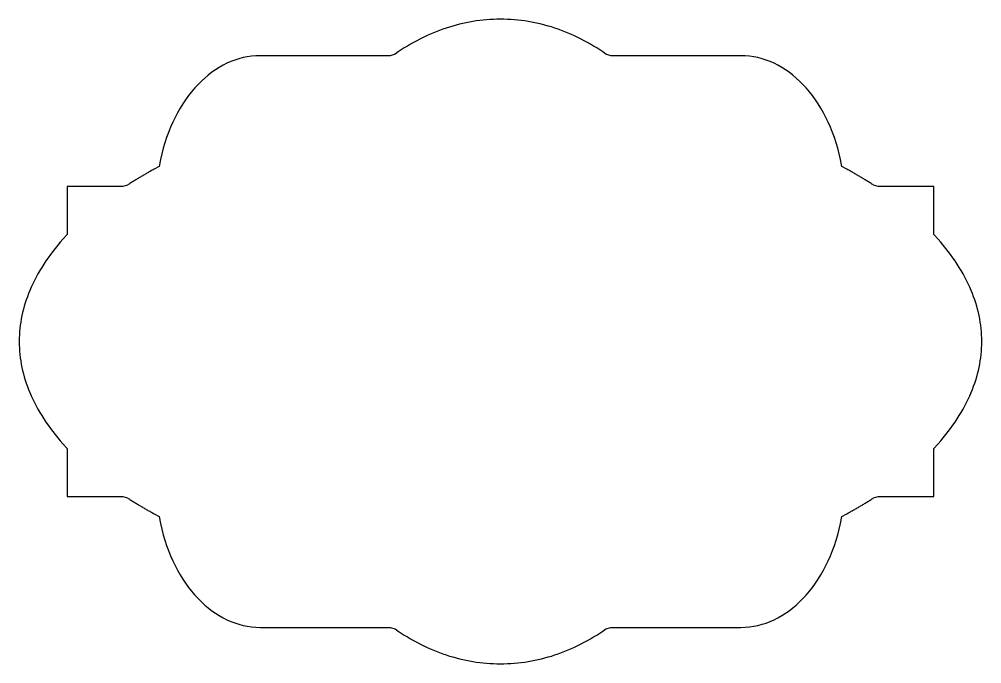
# Model space of a CAD drawing. Header units: inches. Extents: x 12 to 602, y 199 to 594.
import ezdxf

# ---------------------------------------------------------------- set-up
doc = ezdxf.new("R2010")
doc.units = ezdxf.units.IN
doc.header["$MEASUREMENT"] = 0
doc.layers.add('Layer0', color=7, linetype='Continuous')

# ---------------------------------------------------------------- blocks, each defined once
blk = doc.blocks.new('block 2')
at = {"layer": 'Layer0', "color": 142, "lineweight": 25, "true_color": 0x0095d8}
blk.add_lwpolyline([(574.7, 459.28), (572.21, 462.1), (572.21, 466.47), (572.21, 491.44), (538.07, 491.44), (535.24, 492.31), (534.7, 492.65), (534.17, 492.99), (533.65, 493.33), (533.12, 493.66), (532.61, 493.99), (532.09, 494.31), (531.59, 494.63), (531.08, 494.94), (530.58, 495.25), (530.09, 495.55), (529.6, 495.85), (529.12, 496.15), (528.64, 496.44), (528.16, 496.72), (527.7, 497), (527.23, 497.28), (526.76, 497.55), (526.29, 497.83), (525.81, 498.11), (525.32, 498.4), (524.82, 498.69), (524.31, 498.98), (523.8, 499.27), (523.27, 499.57), (522.74, 499.87), (522.2, 500.17), (521.66, 500.48), (521.1, 500.79), (520.54, 501.1), (519.97, 501.42), (519.39, 501.73), (518.8, 502.06), (515.76, 503.72), (514.85, 508.11), (514.07, 511.55), (513.2, 514.93), (512.22, 518.25), (511.16, 521.5), (510, 524.68), (508.75, 527.78), (507.42, 530.81), (506, 533.76), (504.49, 536.62), (502.91, 539.4), (501.25, 542.08), (499.52, 544.68), (497.71, 547.17), (495.83, 549.57), (493.88, 551.86), (491.87, 554.04), (489.85, 556.06), (487.77, 557.97), (485.64, 559.77), (483.46, 561.46), (481.22, 563.03), (478.93, 564.48), (476.6, 565.8), (474.22, 567), (471.8, 568.07), (469.34, 569), (466.84, 569.8), (464.31, 570.46), (461.74, 570.98), (459.14, 571.36), (456.51, 571.59), (453.85, 571.66), (374.09, 571.66), (371.07, 572.68), (369.22, 573.95), (367.36, 575.19), (365.48, 576.4), (363.58, 577.56), (361.67, 578.69), (359.75, 579.79), (357.81, 580.84), (355.86, 581.86), (353.89, 582.84), (351.91, 583.78), (349.92, 584.68), (347.91, 585.54), (345.89, 586.37), (343.85, 587.15), (341.81, 587.89), (339.75, 588.6), (337.75, 589.24), (335.73, 589.84), (333.71, 590.4), (331.67, 590.92), (329.62, 591.4), (327.57, 591.84), (325.5, 592.24), (323.42, 592.6), (321.34, 592.92), (319.24, 593.2), (317.14, 593.44), (315.03, 593.63), (312.91, 593.78), (310.78, 593.89), (308.64, 593.96), (306.5, 593.98), (304.35, 593.96), (302.22, 593.89), (300.09, 593.78), (297.97, 593.63), (295.86, 593.44), (293.75, 593.2), (291.66, 592.92), (289.57, 592.6), (287.5, 592.24), (285.43, 591.84), (283.37, 591.4), (281.33, 590.92), (279.29, 590.4), (277.27, 589.83), (275.25, 589.23), (273.25, 588.59), (271.19, 587.89), (269.14, 587.15), (267.11, 586.37), (265.09, 585.54), (263.08, 584.68), (261.09, 583.78), (259.11, 582.84), (257.14, 581.86), (255.19, 580.84), (253.25, 579.79), (251.32, 578.69), (249.41, 577.56), (247.52, 576.4), (245.64, 575.19), (243.78, 573.95), (241.93, 572.68), (238.91, 571.66), (159.15, 571.66), (156.49, 571.59), (153.86, 571.36), (151.26, 570.98), (148.69, 570.46), (146.16, 569.8), (143.66, 569), (141.2, 568.07), (138.78, 567), (136.4, 565.8), (134.06, 564.48), (131.78, 563.03), (129.54, 561.46), (127.36, 559.77), (125.22, 557.97), (123.15, 556.06), (121.13, 554.04), (119.12, 551.86), (117.17, 549.57), (115.29, 547.17), (113.48, 544.68), (111.75, 542.08), (110.09, 539.4), (108.51, 536.62), (107, 533.76), (105.58, 530.81), (104.25, 527.78), (103, 524.68), (101.84, 521.5), (100.78, 518.25), (99.8, 514.93), (98.93, 511.55), (98.15, 508.11), (97.23, 503.72), (94.19, 502.06), (93.61, 501.73), (93.03, 501.42), (92.46, 501.1), (91.9, 500.79), (91.34, 500.48), (90.8, 500.17), (90.26, 499.87), (89.73, 499.57), (89.2, 499.27), (88.69, 498.98), (88.18, 498.69), (87.68, 498.4), (87.19, 498.11), (86.71, 497.83), (86.23, 497.55), (85.77, 497.28), (85.3, 497), (84.83, 496.72), (84.36, 496.44), (83.88, 496.15), (83.4, 495.85), (82.91, 495.55), (82.41, 495.25), (81.92, 494.94), (81.41, 494.63), (80.9, 494.31), (80.39, 493.99), (79.87, 493.66), (79.35, 493.33), (78.83, 492.99), (78.29, 492.65), (77.76, 492.31), (74.93, 491.44), (40.79, 491.44), (40.79, 466.47), (40.79, 462.1), (38.3, 459.28), (36.66, 457.4), (35.06, 455.5), (33.52, 453.59), (32.02, 451.67), (30.57, 449.74), (29.17, 447.79), (27.82, 445.84), (26.52, 443.87), (25.27, 441.89), (24.07, 439.91), (22.92, 437.91), (21.83, 435.9), (20.79, 433.89), (19.8, 431.86), (18.86, 429.83), (17.98, 427.79), (17.2, 425.88), (16.48, 423.97), (15.8, 422.06), (15.18, 420.13), (14.6, 418.2), (14.06, 416.26), (13.58, 414.31), (13.15, 412.36), (12.77, 410.39), (12.43, 408.43), (12.15, 406.45), (11.92, 404.47), (11.73, 402.49), (11.6, 400.5), (11.53, 398.5), (11.5, 396.5), (11.53, 394.5), (11.6, 392.5), (11.73, 390.51), (11.92, 388.52), (12.15, 386.54), (12.43, 384.57), (12.76, 382.6), (13.15, 380.64), (13.58, 378.69), (14.06, 376.74), (14.59, 374.8), (15.17, 372.87), (15.8, 370.94), (16.48, 369.02), (17.2, 367.11), (17.97, 365.21), (18.86, 363.17), (19.79, 361.14), (20.78, 359.11), (21.83, 357.1), (22.92, 355.09), (24.07, 353.09), (25.27, 351.11), (26.52, 349.13), (27.82, 347.16), (29.17, 345.21), (30.57, 343.26), (32.02, 341.33), (33.51, 339.41), (35.06, 337.5), (36.66, 335.6), (38.3, 333.71), (40.79, 330.9), (40.79, 326.53), (40.79, 301.56), (74.93, 301.56), (77.76, 300.69), (78.29, 300.35), (78.83, 300.01), (79.35, 299.67), (79.88, 299.34), (80.39, 299.01), (80.91, 298.69), (81.42, 298.37), (81.92, 298.06), (82.42, 297.75), (82.91, 297.45), (83.4, 297.14), (83.89, 296.85), (84.37, 296.56), (84.84, 296.27), (85.31, 295.99), (85.77, 295.71), (86.28, 295.42), (86.78, 295.12), (87.29, 294.82), (87.81, 294.52), (88.32, 294.23), (88.84, 293.93), (89.36, 293.63), (89.88, 293.33), (90.41, 293.03), (90.94, 292.74), (91.47, 292.44), (92, 292.14), (92.54, 291.84), (93.08, 291.54), (93.62, 291.25), (94.17, 290.95), (97.24, 289.27), (98.15, 284.89), (98.93, 281.45), (99.8, 278.07), (100.78, 274.75), (101.84, 271.5), (103, 268.32), (104.25, 265.22), (105.58, 262.19), (107, 259.24), (108.51, 256.38), (110.09, 253.6), (111.75, 250.91), (113.48, 248.32), (115.29, 245.83), (117.17, 243.43), (119.12, 241.14), (121.13, 238.95), (123.15, 236.93), (125.23, 235.02), (127.36, 233.22), (129.54, 231.54), (131.78, 229.97), (134.07, 228.52), (136.4, 227.2), (138.78, 226), (141.2, 224.93), (143.66, 224), (146.16, 223.19), (148.69, 222.53), (151.26, 222.01), (153.86, 221.64), (156.49, 221.41), (159.15, 221.33), (238.91, 221.33), (241.93, 220.32), (243.78, 219.04), (245.64, 217.8), (247.52, 216.6), (249.41, 215.43), (251.32, 214.3), (253.25, 213.21), (255.18, 212.15), (257.14, 211.14), (259.1, 210.16), (261.09, 209.22), (263.08, 208.32), (265.09, 207.45), (267.11, 206.63), (269.14, 205.85), (271.19, 205.1), (273.25, 204.4), (275.25, 203.76), (277.27, 203.16), (279.29, 202.6), (281.33, 202.08), (283.37, 201.6), (285.43, 201.16), (287.5, 200.75), (289.57, 200.39), (291.66, 200.08), (293.75, 199.8), (295.86, 199.56), (297.97, 199.37), (300.09, 199.22), (302.22, 199.11), (304.35, 199.04), (306.5, 199.02), (308.64, 199.04), (310.78, 199.11), (312.91, 199.22), (315.03, 199.37), (317.14, 199.56), (319.25, 199.8), (321.34, 200.08), (323.43, 200.39), (325.5, 200.75), (327.57, 201.16), (329.62, 201.6), (331.67, 202.08), (333.71, 202.6), (335.73, 203.16), (337.75, 203.76), (339.75, 204.4), (341.81, 205.1), (343.86, 205.85), (345.89, 206.63), (347.91, 207.45), (349.92, 208.32), (351.91, 209.22), (353.89, 210.16), (355.86, 211.14), (357.81, 212.15), (359.75, 213.21), (361.68, 214.3), (363.59, 215.43), (365.48, 216.6), (367.36, 217.8), (369.22, 219.04), (371.07, 220.32), (374.09, 221.33), (453.85, 221.33), (456.51, 221.41), (459.14, 221.64), (461.74, 222.01), (464.31, 222.53), (466.84, 223.19), (469.34, 223.99), (471.8, 224.93), (474.22, 226), (476.6, 227.2), (478.93, 228.52), (481.22, 229.97), (483.46, 231.54), (485.64, 233.22), (487.77, 235.02), (489.85, 236.93), (491.87, 238.95), (493.88, 241.14), (495.83, 243.43), (497.71, 245.83), (499.52, 248.32), (501.25, 250.91), (502.91, 253.6), (504.49, 256.38), (506, 259.24), (507.42, 262.19), (508.75, 265.22), (510, 268.32), (511.16, 271.5), (512.22, 274.75), (513.2, 278.07), (514.07, 281.45), (514.85, 284.89), (515.76, 289.27), (518.83, 290.95), (519.38, 291.25), (519.92, 291.54), (520.46, 291.84), (521, 292.14), (521.54, 292.44), (522.07, 292.74), (522.6, 293.04), (523.13, 293.34), (523.66, 293.64), (524.18, 293.94), (524.7, 294.24), (525.22, 294.54), (525.73, 294.84), (526.24, 295.13), (526.75, 295.43), (527.25, 295.73), (527.72, 296.01), (528.19, 296.29), (528.66, 296.58), (529.14, 296.87), (529.62, 297.16), (530.11, 297.46), (530.6, 297.76), (531.1, 298.07), (531.6, 298.38), (532.1, 298.7), (532.62, 299.02), (533.13, 299.35), (533.65, 299.68), (534.18, 300.01), (534.71, 300.35), (535.24, 300.69), (538.07, 301.56), (572.21, 301.56), (572.21, 326.53), (572.21, 330.9), (574.7, 333.71), (576.34, 335.6), (577.94, 337.5), (579.48, 339.41), (580.98, 341.33), (582.43, 343.27), (583.83, 345.21), (585.18, 347.16), (586.48, 349.13), (587.73, 351.11), (588.93, 353.09), (590.08, 355.09), (591.17, 357.1), (592.21, 359.11), (593.2, 361.14), (594.14, 363.17), (595.03, 365.21), (595.8, 367.11), (596.52, 369.03), (597.2, 370.94), (597.82, 372.87), (598.4, 374.8), (598.94, 376.74), (599.42, 378.69), (599.85, 380.64), (600.23, 382.6), (600.57, 384.57), (600.85, 386.55), (601.08, 388.53), (601.27, 390.51), (601.4, 392.5), (601.47, 394.5), (601.5, 396.5), (601.47, 398.5), (601.4, 400.5), (601.27, 402.49), (601.08, 404.47), (600.85, 406.45), (600.57, 408.43), (600.23, 410.39), (599.85, 412.36), (599.42, 414.31), (598.94, 416.26), (598.4, 418.2), (597.82, 420.13), (597.2, 422.06), (596.52, 423.97), (595.8, 425.88), (595.03, 427.79), (594.14, 429.83), (593.2, 431.86), (592.21, 433.89), (591.17, 435.9), (590.08, 437.91), (588.93, 439.91), (587.73, 441.89), (586.48, 443.87), (585.18, 445.84), (583.83, 447.79), (582.43, 449.74), (580.98, 451.67), (579.48, 453.59), (577.94, 455.5), (576.34, 457.4), (574.7, 459.28)], dxfattribs=at)

msp = doc.modelspace()

# ---------------------------------------------------------------- block references
at = {"layer": 'Layer0'}
msp.add_blockref('block 2', (0, 0), dxfattribs=at)

doc.saveas('drawing.dxf')
